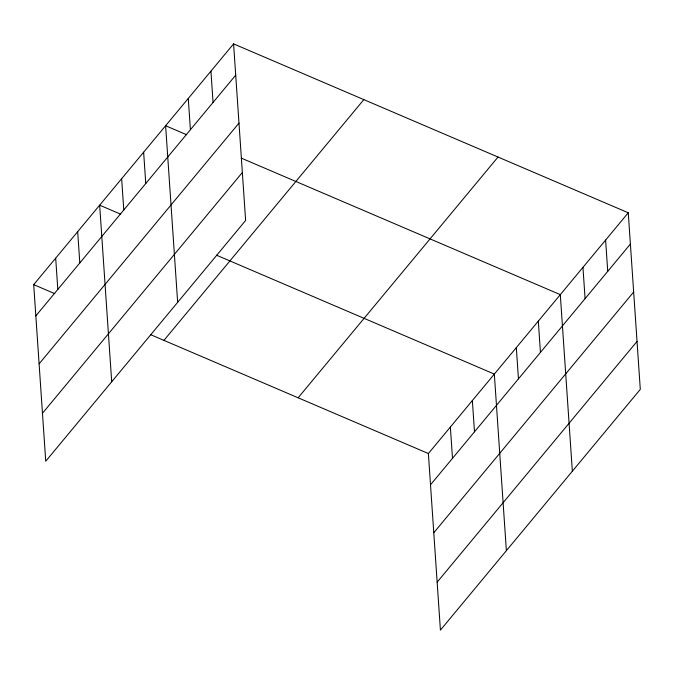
<?xml version="1.0" encoding="UTF-8"?>
<svg xmlns="http://www.w3.org/2000/svg" width="674" height="674" viewBox="0 0 674 674"><rect width="100%" height="100%" fill="white"/><g stroke="black" fill="none" stroke-linecap="round" stroke-linejoin="round"><path stroke-width="1.01" d="M233.583 43.877L245.622 220.465L45.739 461.218L33.7 284.63L233.583 43.877L628.261 212.782L640.3 389.37L440.417 630.123L428.378 453.535L628.261 212.782M35.832 315.912L235.715 75.151M39.1 363.859L238.984 123.106M42.47 413.263L242.354 172.51M163.942 340.37L363.825 99.617M298.135 397.795L498.019 157.042M430.509 484.808L630.392 244.055M433.778 532.763L633.661 292.011M437.148 582.168L637.031 341.415M186.69 134.749L165.619 125.735L177.658 302.323M241.275 158.112L560.305 294.639L572.344 471.227M120.73 214.197L99.659 205.182L111.699 381.77M216.497 255.185L494.337 374.087L506.376 550.675M33.7 284.63L54.771 293.645M150.538 334.633L428.378 453.535M605.606 240.062L607.737 271.344M582.951 267.351L585.091 298.624M538.315 321.119L540.447 352.392M516.326 347.599L518.458 378.881M472.356 400.567L474.488 431.84M450.367 427.055L452.498 458.328M210.928 71.166L213.06 102.44M188.273 98.446L190.405 129.728M143.638 152.214L145.769 183.497M121.649 178.703L123.78 209.976M77.67 231.671L79.81 262.944M55.689 258.15L57.821 289.424"/></g></svg>
